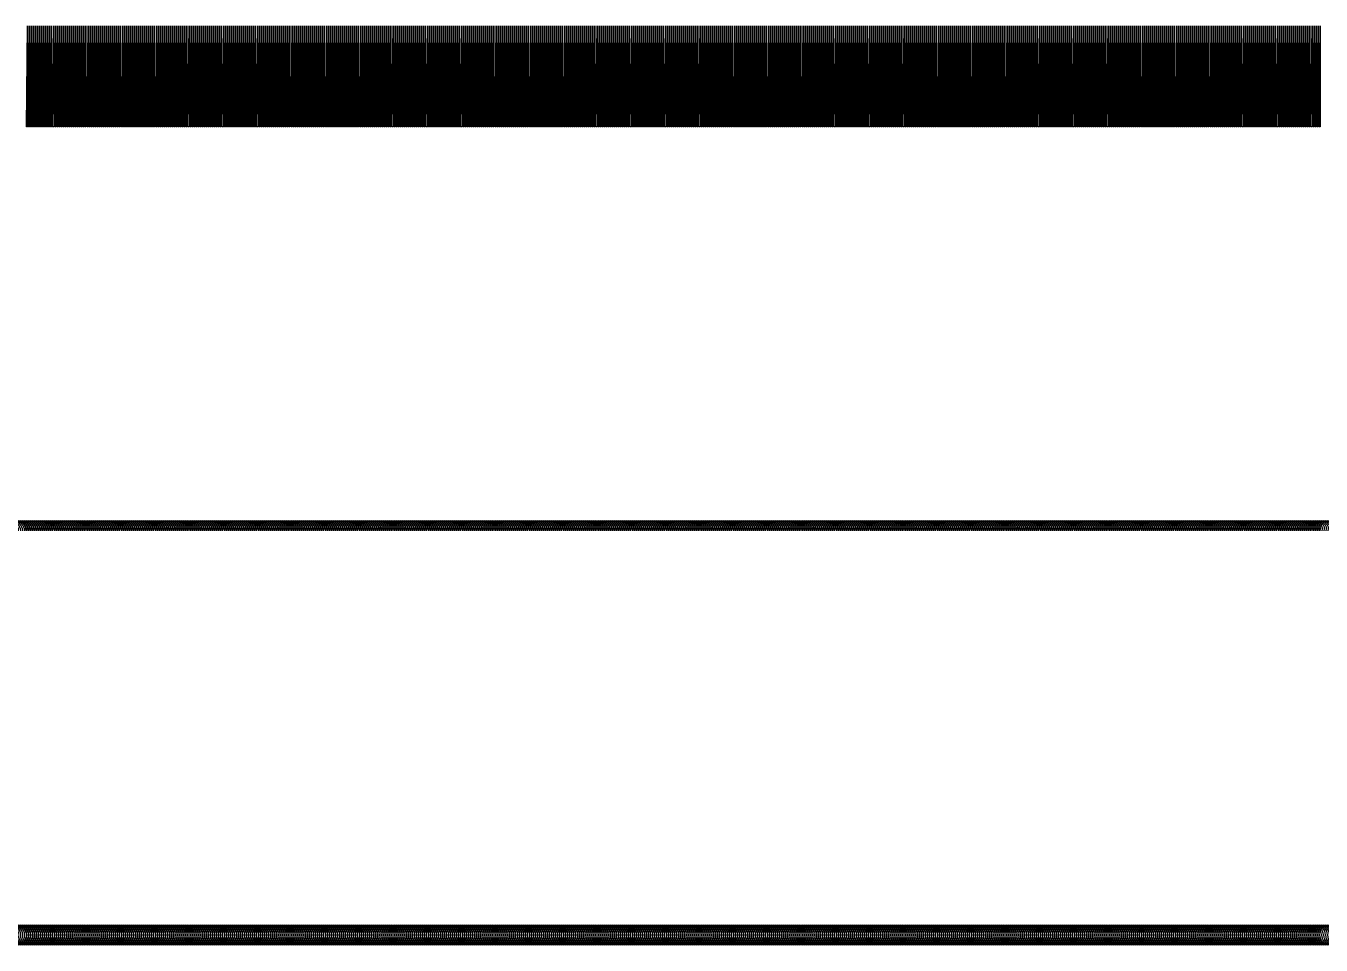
# Model space of a CAD drawing. Header units: metres. Extents: x 0 to 1000, y 0 to 105.
# Drawn here: x 192.3 to 256.4, y 59.5 to 105 of the extents above; entities that cross this region are included whole.
import ezdxf

# ---------------------------------------------------------------- set-up
doc = ezdxf.new("R2010")
doc.units = ezdxf.units.M

msp = doc.modelspace()

# ---------------------------------------------------------------- linework, layer by layer
for points in [[(192.3, 100), (192.35, 105), (192.35, 100)], [(192.4, 100), (192.45, 105), (192.45, 100)], [(192.5, 100), (192.55, 105), (192.55, 100)], [(192.6, 100), (192.65, 105), (192.65, 100)], [(192.7, 100), (192.75, 105), (192.75, 100)], [(192.8, 100), (192.85, 105), (192.85, 100)], [(192.9, 100), (192.95, 105), (192.95, 100)], [(193, 100), (193.05, 105), (193.05, 100)], [(193.1, 100), (193.15, 105), (193.15, 100)], [(193.2, 100), (193.25, 105), (193.25, 100)], [(193.3, 100), (193.35, 105), (193.35, 100)], [(193.4, 100), (193.45, 105), (193.45, 100)], [(193.5, 100), (193.55, 105), (193.55, 100)], [(193.6, 100), (193.65, 105), (193.65, 100)], [(193.7, 100), (193.75, 105), (193.75, 100)], [(193.8, 100), (193.85, 105), (193.85, 100)], [(193.9, 100), (193.95, 105), (193.95, 100)], [(194, 100), (194.05, 105), (194.05, 100)], [(194.1, 100), (194.15, 105), (194.15, 100)], [(194.2, 100), (194.25, 105), (194.25, 100)], [(194.3, 100), (194.35, 105), (194.35, 100)], [(194.4, 100), (194.45, 105), (194.45, 100)], [(194.5, 100), (194.55, 105), (194.55, 100)], [(194.6, 100), (194.65, 105), (194.65, 100)], [(194.7, 100), (194.75, 105), (194.75, 100)], [(194.8, 100), (194.85, 105), (194.85, 100)], [(194.9, 100), (194.95, 105), (194.95, 100)], [(195, 100), (195.05, 105), (195.05, 100)], [(195.1, 100), (195.15, 105), (195.15, 100)], [(195.2, 100), (195.25, 105), (195.25, 100)], [(195.3, 100), (195.35, 105), (195.35, 100)], [(195.4, 100), (195.45, 105), (195.45, 100)], [(195.5, 100), (195.55, 105), (195.55, 100)], [(195.6, 100), (195.65, 105), (195.65, 100)], [(195.7, 100), (195.75, 105), (195.75, 100)], [(195.8, 100), (195.85, 105), (195.85, 100)], [(195.9, 100), (195.95, 105), (195.95, 100)], [(196, 100), (196.05, 105), (196.05, 100)], [(196.1, 100), (196.15, 105), (196.15, 100)], [(196.2, 100), (196.25, 105), (196.25, 100)], [(196.3, 100), (196.35, 105), (196.35, 100)], [(196.4, 100), (196.45, 105), (196.45, 100)], [(196.5, 100), (196.55, 105), (196.55, 100)], [(196.6, 100), (196.65, 105), (196.65, 100)], [(196.7, 100), (196.75, 105), (196.75, 100)], [(196.8, 100), (196.85, 105), (196.85, 100)], [(196.9, 100), (196.95, 105), (196.95, 100)], [(197, 100), (197.05, 105), (197.05, 100)], [(197.1, 100), (197.15, 105), (197.15, 100)], [(197.2, 100), (197.25, 105), (197.25, 100)], [(197.3, 100), (197.35, 105), (197.35, 100)], [(197.4, 100), (197.45, 105), (197.45, 100)], [(197.5, 100), (197.55, 105), (197.55, 100)], [(197.6, 100), (197.65, 105), (197.65, 100)], [(197.7, 100), (197.75, 105), (197.75, 100)], [(197.8, 100), (197.85, 105), (197.85, 100)], [(197.9, 100), (197.95, 105), (197.95, 100)], [(198, 100), (198.05, 105), (198.05, 100)], [(198.1, 100), (198.15, 105), (198.15, 100)], [(198.2, 100), (198.25, 105), (198.25, 100)], [(198.3, 100), (198.35, 105), (198.35, 100)], [(198.4, 100), (198.45, 105), (198.45, 100)], [(198.5, 100), (198.55, 105), (198.55, 100)], [(198.6, 100), (198.65, 105), (198.65, 100)], [(198.7, 100), (198.75, 105), (198.75, 100)], [(198.8, 100), (198.85, 105), (198.85, 100)], [(198.9, 100), (198.95, 105), (198.95, 100)], [(199, 100), (199.05, 105), (199.05, 100)], [(199.1, 100), (199.15, 105), (199.15, 100)], [(199.2, 100), (199.25, 105), (199.25, 100)], [(199.3, 100), (199.35, 105), (199.35, 100)], [(199.4, 100), (199.45, 105), (199.45, 100)], [(199.5, 100), (199.55, 105), (199.55, 100)], [(199.6, 100), (199.65, 105), (199.65, 100)], [(199.7, 100), (199.75, 105), (199.75, 100)], [(199.8, 100), (199.85, 105), (199.85, 100)], [(199.9, 100), (199.95, 105), (199.95, 100)], [(200, 100), (200.05, 105), (200.05, 100)], [(200.1, 100), (200.15, 105), (200.15, 100)], [(200.2, 100), (200.25, 105), (200.25, 100)], [(200.3, 100), (200.35, 105), (200.35, 100)], [(200.4, 100), (200.45, 105), (200.45, 100)], [(200.5, 100), (200.55, 105), (200.55, 100)], [(200.6, 100), (200.65, 105), (200.65, 100)], [(200.7, 100), (200.75, 105), (200.75, 100)], [(200.8, 100), (200.85, 105), (200.85, 100)], [(200.9, 100), (200.95, 105), (200.95, 100)], [(201, 100), (201.05, 105), (201.05, 100)], [(201.1, 100), (201.15, 105), (201.15, 100)], [(201.2, 100), (201.25, 105), (201.25, 100)], [(201.3, 100), (201.35, 105), (201.35, 100)], [(201.4, 100), (201.45, 105), (201.45, 100)], [(201.5, 100), (201.55, 105), (201.55, 100)], [(201.6, 100), (201.65, 105), (201.65, 100)], [(201.7, 100), (201.75, 105), (201.75, 100)], [(201.8, 100), (201.85, 105), (201.85, 100)], [(201.9, 100), (201.95, 105), (201.95, 100)], [(202, 100), (202.05, 105), (202.05, 100)], [(202.1, 100), (202.15, 105), (202.15, 100)], [(202.2, 100), (202.25, 105), (202.25, 100)], [(202.3, 100), (202.35, 105), (202.35, 100)], [(202.4, 100), (202.45, 105), (202.45, 100)], [(202.5, 100), (202.55, 105), (202.55, 100)], [(202.6, 100), (202.65, 105), (202.65, 100)], [(202.7, 100), (202.75, 105), (202.75, 100)], [(202.8, 100), (202.85, 105), (202.85, 100)], [(202.9, 100), (202.95, 105), (202.95, 100)], [(203, 100), (203.05, 105), (203.05, 100)], [(203.1, 100), (203.15, 105), (203.15, 100)], [(203.2, 100), (203.25, 105), (203.25, 100)], [(203.3, 100), (203.35, 105), (203.35, 100)], [(203.4, 100), (203.45, 105), (203.45, 100)], [(203.5, 100), (203.55, 105), (203.55, 100)], [(203.6, 100), (203.65, 105), (203.65, 100)], [(203.7, 100), (203.75, 105), (203.75, 100)], [(203.8, 100), (203.85, 105), (203.85, 100)], [(203.9, 100), (203.95, 105), (203.95, 100)], [(204, 100), (204.05, 105), (204.05, 100)], [(204.1, 100), (204.15, 105), (204.15, 100)], [(204.2, 100), (204.25, 105), (204.25, 100)], [(204.3, 100), (204.35, 105), (204.35, 100)], [(204.4, 100), (204.45, 105), (204.45, 100)], [(204.5, 100), (204.55, 105), (204.55, 100)], [(204.6, 100), (204.65, 105), (204.65, 100)], [(204.7, 100), (204.75, 105), (204.75, 100)], [(204.8, 100), (204.85, 105), (204.85, 100)], [(204.9, 100), (204.95, 105), (204.95, 100)], [(205, 100), (205.05, 105), (205.05, 100)], [(205.1, 100), (205.15, 105), (205.15, 100)], [(205.2, 100), (205.25, 105), (205.25, 100)], [(205.3, 100), (205.35, 105), (205.35, 100)], [(205.4, 100), (205.45, 105), (205.45, 100)], [(205.5, 100), (205.55, 105), (205.55, 100)], [(205.6, 100), (205.65, 105), (205.65, 100)], [(205.7, 100), (205.75, 105), (205.75, 100)], [(205.8, 100), (205.85, 105), (205.85, 100)], [(205.9, 100), (205.95, 105), (205.95, 100)], [(206, 100), (206.05, 105), (206.05, 100)], [(206.1, 100), (206.15, 105), (206.15, 100)], [(206.2, 100), (206.25, 105), (206.25, 100)], [(206.3, 100), (206.35, 105), (206.35, 100)], [(206.4, 100), (206.45, 105), (206.45, 100)], [(206.5, 100), (206.55, 105), (206.55, 100)], [(206.6, 100), (206.65, 105), (206.65, 100)], [(206.7, 100), (206.75, 105), (206.75, 100)], [(206.8, 100), (206.85, 105), (206.85, 100)], [(206.9, 100), (206.95, 105), (206.95, 100)], [(207, 100), (207.05, 105), (207.05, 100)], [(207.1, 100), (207.15, 105), (207.15, 100)], [(207.2, 100), (207.25, 105), (207.25, 100)], [(207.3, 100), (207.35, 105), (207.35, 100)], [(207.4, 100), (207.45, 105), (207.45, 100)], [(207.5, 100), (207.55, 105), (207.55, 100)], [(207.6, 100), (207.65, 105), (207.65, 100)], [(207.7, 100), (207.75, 105), (207.75, 100)], [(207.8, 100), (207.85, 105), (207.85, 100)], [(207.9, 100), (207.95, 105), (207.95, 100)], [(208, 100), (208.05, 105), (208.05, 100)], [(208.1, 100), (208.15, 105), (208.15, 100)], [(208.2, 100), (208.25, 105), (208.25, 100)], [(208.3, 100), (208.35, 105), (208.35, 100)], [(208.4, 100), (208.45, 105), (208.45, 100)], [(208.5, 100), (208.55, 105), (208.55, 100)], [(208.6, 100), (208.65, 105), (208.65, 100)], [(208.7, 100), (208.75, 105), (208.75, 100)], [(208.8, 100), (208.85, 105), (208.85, 100)], [(208.9, 100), (208.95, 105), (208.95, 100)], [(209, 100), (209.05, 105), (209.05, 100)], [(209.1, 100), (209.15, 105), (209.15, 100)], [(209.2, 100), (209.25, 105), (209.25, 100)], [(209.3, 100), (209.35, 105), (209.35, 100)], [(209.4, 100), (209.45, 105), (209.45, 100)], [(209.5, 100), (209.55, 105), (209.55, 100)], [(209.6, 100), (209.65, 105), (209.65, 100)], [(209.7, 100), (209.75, 105), (209.75, 100)], [(209.8, 100), (209.85, 105), (209.85, 100)], [(209.9, 100), (209.95, 105), (209.95, 100)], [(210, 100), (210.05, 105), (210.05, 100)], [(210.1, 100), (210.15, 105), (210.15, 100)], [(210.2, 100), (210.25, 105), (210.25, 100)], [(210.3, 100), (210.35, 105), (210.35, 100)], [(210.4, 100), (210.45, 105), (210.45, 100)], [(210.5, 100), (210.55, 105), (210.55, 100)], [(210.6, 100), (210.65, 105), (210.65, 100)], [(210.7, 100), (210.75, 105), (210.75, 100)], [(210.8, 100), (210.85, 105), (210.85, 100)], [(210.9, 100), (210.95, 105), (210.95, 100)], [(211, 100), (211.05, 105), (211.05, 100)], [(211.1, 100), (211.15, 105), (211.15, 100)], [(211.2, 100), (211.25, 105), (211.25, 100)], [(211.3, 100), (211.35, 105), (211.35, 100)], [(211.4, 100), (211.45, 105), (211.45, 100)], [(211.5, 100), (211.55, 105), (211.55, 100)], [(211.6, 100), (211.65, 105), (211.65, 100)], [(211.7, 100), (211.75, 105), (211.75, 100)], [(211.8, 100), (211.85, 105), (211.85, 100)], [(211.9, 100), (211.95, 105), (211.95, 100)], [(212, 100), (212.05, 105), (212.05, 100)], [(212.1, 100), (212.15, 105), (212.15, 100)], [(212.2, 100), (212.25, 105), (212.25, 100)], [(212.3, 100), (212.35, 105), (212.35, 100)], [(212.4, 100), (212.45, 105), (212.45, 100)], [(212.5, 100), (212.55, 105), (212.55, 100)], [(212.6, 100), (212.65, 105), (212.65, 100)], [(212.7, 100), (212.75, 105), (212.75, 100)], [(212.8, 100), (212.85, 105), (212.85, 100)], [(212.9, 100), (212.95, 105), (212.95, 100)], [(213, 100), (213.05, 105), (213.05, 100)], [(213.1, 100), (213.15, 105), (213.15, 100)], [(213.2, 100), (213.25, 105), (213.25, 100)], [(213.3, 100), (213.35, 105), (213.35, 100)], [(213.4, 100), (213.45, 105), (213.45, 100)], [(213.5, 100), (213.55, 105), (213.55, 100)], [(213.6, 100), (213.65, 105), (213.65, 100)], [(213.7, 100), (213.75, 105), (213.75, 100)], [(213.8, 100), (213.85, 105), (213.85, 100)], [(213.9, 100), (213.95, 105), (213.95, 100)], [(214, 100), (214.05, 105), (214.05, 100)], [(214.1, 100), (214.15, 105), (214.15, 100)], [(214.2, 100), (214.25, 105), (214.25, 100)], [(214.3, 100), (214.35, 105), (214.35, 100)], [(214.4, 100), (214.45, 105), (214.45, 100)], [(214.5, 100), (214.55, 105), (214.55, 100)], [(214.6, 100), (214.65, 105), (214.65, 100)], [(214.7, 100), (214.75, 105), (214.75, 100)], [(214.8, 100), (214.85, 105), (214.85, 100)], [(214.9, 100), (214.95, 105), (214.95, 100)], [(215, 100), (215.05, 105), (215.05, 100)], [(215.1, 100), (215.15, 105), (215.15, 100)], [(215.2, 100), (215.25, 105), (215.25, 100)], [(215.3, 100), (215.35, 105), (215.35, 100)], [(215.4, 100), (215.45, 105), (215.45, 100)], [(215.5, 100), (215.55, 105), (215.55, 100)], [(215.6, 100), (215.65, 105), (215.65, 100)], [(215.7, 100), (215.75, 105), (215.75, 100)], [(215.8, 100), (215.85, 105), (215.85, 100)], [(215.9, 100), (215.95, 105), (215.95, 100)], [(216, 100), (216.05, 105), (216.05, 100)], [(216.1, 100), (216.15, 105), (216.15, 100)], [(216.2, 100), (216.25, 105), (216.25, 100)], [(216.3, 100), (216.35, 105), (216.35, 100)], [(216.4, 100), (216.45, 105), (216.45, 100)], [(216.5, 100), (216.55, 105), (216.55, 100)], [(216.6, 100), (216.65, 105), (216.65, 100)], [(216.7, 100), (216.75, 105), (216.75, 100)], [(216.8, 100), (216.85, 105), (216.85, 100)], [(216.9, 100), (216.95, 105), (216.95, 100)], [(217, 100), (217.05, 105), (217.05, 100)], [(217.1, 100), (217.15, 105), (217.15, 100)], [(217.2, 100), (217.25, 105), (217.25, 100)], [(217.3, 100), (217.35, 105), (217.35, 100)], [(217.4, 100), (217.45, 105), (217.45, 100)], [(217.5, 100), (217.55, 105), (217.55, 100)], [(217.6, 100), (217.65, 105), (217.65, 100)], [(217.7, 100), (217.75, 105), (217.75, 100)], [(217.8, 100), (217.85, 105), (217.85, 100)], [(217.9, 100), (217.95, 105), (217.95, 100)], [(218, 100), (218.05, 105), (218.05, 100)], [(218.1, 100), (218.15, 105), (218.15, 100)], [(218.2, 100), (218.25, 105), (218.25, 100)], [(218.3, 100), (218.35, 105), (218.35, 100)], [(218.4, 100), (218.45, 105), (218.45, 100)], [(218.5, 100), (218.55, 105), (218.55, 100)], [(218.6, 100), (218.65, 105), (218.65, 100)], [(218.7, 100), (218.75, 105), (218.75, 100)], [(218.8, 100), (218.85, 105), (218.85, 100)], [(218.9, 100), (218.95, 105), (218.95, 100)], [(219, 100), (219.05, 105), (219.05, 100)], [(219.1, 100), (219.15, 105), (219.15, 100)], [(219.2, 100), (219.25, 105), (219.25, 100)], [(219.3, 100), (219.35, 105), (219.35, 100)], [(219.4, 100), (219.45, 105), (219.45, 100)], [(219.5, 100), (219.55, 105), (219.55, 100)], [(219.6, 100), (219.65, 105), (219.65, 100)], [(219.7, 100), (219.75, 105), (219.75, 100)], [(219.8, 100), (219.85, 105), (219.85, 100)], [(219.9, 100), (219.95, 105), (219.95, 100)], [(220, 100), (220.05, 105), (220.05, 100)], [(220.1, 100), (220.15, 105), (220.15, 100)], [(220.2, 100), (220.25, 105), (220.25, 100)], [(220.3, 100), (220.35, 105), (220.35, 100)], [(220.4, 100), (220.45, 105), (220.45, 100)], [(220.5, 100), (220.55, 105), (220.55, 100)], [(220.6, 100), (220.65, 105), (220.65, 100)], [(220.7, 100), (220.75, 105), (220.75, 100)], [(220.8, 100), (220.85, 105), (220.85, 100)], [(220.9, 100), (220.95, 105), (220.95, 100)], [(221, 100), (221.05, 105), (221.05, 100)], [(221.1, 100), (221.15, 105), (221.15, 100)], [(221.2, 100), (221.25, 105), (221.25, 100)], [(221.3, 100), (221.35, 105), (221.35, 100)], [(221.4, 100), (221.45, 105), (221.45, 100)], [(221.5, 100), (221.55, 105), (221.55, 100)], [(221.6, 100), (221.65, 105), (221.65, 100)], [(221.7, 100), (221.75, 105), (221.75, 100)], [(221.8, 100), (221.85, 105), (221.85, 100)], [(221.9, 100), (221.95, 105), (221.95, 100)], [(222, 100), (222.05, 105), (222.05, 100)], [(222.1, 100), (222.15, 105), (222.15, 100)], [(222.2, 100), (222.25, 105), (222.25, 100)], [(222.3, 100), (222.35, 105), (222.35, 100)], [(222.4, 100), (222.45, 105), (222.45, 100)], [(222.5, 100), (222.55, 105), (222.55, 100)], [(222.6, 100), (222.65, 105), (222.65, 100)], [(222.7, 100), (222.75, 105), (222.75, 100)], [(222.8, 100), (222.85, 105), (222.85, 100)], [(222.9, 100), (222.95, 105), (222.95, 100)], [(223, 100), (223.05, 105), (223.05, 100)], [(223.1, 100), (223.15, 105), (223.15, 100)], [(223.2, 100), (223.25, 105), (223.25, 100)], [(223.3, 100), (223.35, 105), (223.35, 100)], [(223.4, 100), (223.45, 105), (223.45, 100)], [(223.5, 100), (223.55, 105), (223.55, 100)], [(223.6, 100), (223.65, 105), (223.65, 100)], [(223.7, 100), (223.75, 105), (223.75, 100)], [(223.8, 100), (223.85, 105), (223.85, 100)], [(223.9, 100), (223.95, 105), (223.95, 100)], [(224, 100), (224.05, 105), (224.05, 100)], [(224.1, 100), (224.15, 105), (224.15, 100)], [(224.2, 100), (224.25, 105), (224.25, 100)], [(224.3, 100), (224.35, 105), (224.35, 100)], [(224.4, 100), (224.45, 105), (224.45, 100)], [(224.5, 100), (224.55, 105), (224.55, 100)], [(224.6, 100), (224.65, 105), (224.65, 100)], [(224.7, 100), (224.75, 105), (224.75, 100)], [(224.8, 100), (224.85, 105), (224.85, 100)], [(224.9, 100), (224.95, 105), (224.95, 100)], [(225, 100), (225.05, 105), (225.05, 100)], [(225.1, 100), (225.15, 105), (225.15, 100)], [(225.2, 100), (225.25, 105), (225.25, 100)], [(225.3, 100), (225.35, 105), (225.35, 100)], [(225.4, 100), (225.45, 105), (225.45, 100)], [(225.5, 100), (225.55, 105), (225.55, 100)], [(225.6, 100), (225.65, 105), (225.65, 100)], [(225.7, 100), (225.75, 105), (225.75, 100)], [(225.8, 100), (225.85, 105), (225.85, 100)], [(225.9, 100), (225.95, 105), (225.95, 100)], [(226, 100), (226.05, 105), (226.05, 100)], [(226.1, 100), (226.15, 105), (226.15, 100)], [(226.2, 100), (226.25, 105), (226.25, 100)], [(226.3, 100), (226.35, 105), (226.35, 100)], [(226.4, 100), (226.45, 105), (226.45, 100)], [(226.5, 100), (226.55, 105), (226.55, 100)], [(226.6, 100), (226.65, 105), (226.65, 100)], [(226.7, 100), (226.75, 105), (226.75, 100)], [(226.8, 100), (226.85, 105), (226.85, 100)], [(226.9, 100), (226.95, 105), (226.95, 100)], [(227, 100), (227.05, 105), (227.05, 100)], [(227.1, 100), (227.15, 105), (227.15, 100)], [(227.2, 100), (227.25, 105), (227.25, 100)], [(227.3, 100), (227.35, 105), (227.35, 100)], [(227.4, 100), (227.45, 105), (227.45, 100)], [(227.5, 100), (227.55, 105), (227.55, 100)], [(227.6, 100), (227.65, 105), (227.65, 100)], [(227.7, 100), (227.75, 105), (227.75, 100)], [(227.8, 100), (227.85, 105), (227.85, 100)], [(227.9, 100), (227.95, 105), (227.95, 100)], [(228, 100), (228.05, 105), (228.05, 100)], [(228.1, 100), (228.15, 105), (228.15, 100)], [(228.2, 100), (228.25, 105), (228.25, 100)], [(228.3, 100), (228.35, 105), (228.35, 100)], [(228.4, 100), (228.45, 105), (228.45, 100)], [(228.5, 100), (228.55, 105), (228.55, 100)], [(228.6, 100), (228.65, 105), (228.65, 100)], [(228.7, 100), (228.75, 105), (228.75, 100)], [(228.8, 100), (228.85, 105), (228.85, 100)], [(228.9, 100), (228.95, 105), (228.95, 100)], [(229, 100), (229.05, 105), (229.05, 100)], [(229.1, 100), (229.15, 105), (229.15, 100)], [(229.2, 100), (229.25, 105), (229.25, 100)], [(229.3, 100), (229.35, 105), (229.35, 100)], [(229.4, 100), (229.45, 105), (229.45, 100)], [(229.5, 100), (229.55, 105), (229.55, 100)], [(229.6, 100), (229.65, 105), (229.65, 100)], [(229.7, 100), (229.75, 105), (229.75, 100)], [(229.8, 100), (229.85, 105), (229.85, 100)], [(229.9, 100), (229.95, 105), (229.95, 100)], [(230, 100), (230.05, 105), (230.05, 100)], [(230.1, 100), (230.15, 105), (230.15, 100)], [(230.2, 100), (230.25, 105), (230.25, 100)], [(230.3, 100), (230.35, 105), (230.35, 100)], [(230.4, 100), (230.45, 105), (230.45, 100)], [(230.5, 100), (230.55, 105), (230.55, 100)], [(230.6, 100), (230.65, 105), (230.65, 100)], [(230.7, 100), (230.75, 105), (230.75, 100)], [(230.8, 100), (230.85, 105), (230.85, 100)], [(230.9, 100), (230.95, 105), (230.95, 100)], [(231, 100), (231.05, 105), (231.05, 100)], [(231.1, 100), (231.15, 105), (231.15, 100)], [(231.2, 100), (231.25, 105), (231.25, 100)], [(231.3, 100), (231.35, 105), (231.35, 100)], [(231.4, 100), (231.45, 105), (231.45, 100)], [(231.5, 100), (231.55, 105), (231.55, 100)], [(231.6, 100), (231.65, 105), (231.65, 100)], [(231.7, 100), (231.75, 105), (231.75, 100)], [(231.8, 100), (231.85, 105), (231.85, 100)], [(231.9, 100), (231.95, 105), (231.95, 100)], [(232, 100), (232.05, 105), (232.05, 100)], [(232.1, 100), (232.15, 105), (232.15, 100)], [(232.2, 100), (232.25, 105), (232.25, 100)], [(232.3, 100), (232.35, 105), (232.35, 100)], [(232.4, 100), (232.45, 105), (232.45, 100)], [(232.5, 100), (232.55, 105), (232.55, 100)], [(232.6, 100), (232.65, 105), (232.65, 100)], [(232.7, 100), (232.75, 105), (232.75, 100)], [(232.8, 100), (232.85, 105), (232.85, 100)], [(232.9, 100), (232.95, 105), (232.95, 100)], [(233, 100), (233.05, 105), (233.05, 100)], [(233.1, 100), (233.15, 105), (233.15, 100)], [(233.2, 100), (233.25, 105), (233.25, 100)], [(233.3, 100), (233.35, 105), (233.35, 100)], [(233.4, 100), (233.45, 105), (233.45, 100)], [(233.5, 100), (233.55, 105), (233.55, 100)], [(233.6, 100), (233.65, 105), (233.65, 100)], [(233.7, 100), (233.75, 105), (233.75, 100)], [(233.8, 100), (233.85, 105), (233.85, 100)], [(233.9, 100), (233.95, 105), (233.95, 100)], [(234, 100), (234.05, 105), (234.05, 100)], [(234.1, 100), (234.15, 105), (234.15, 100)], [(234.2, 100), (234.25, 105), (234.25, 100)], [(234.3, 100), (234.35, 105), (234.35, 100)], [(234.4, 100), (234.45, 105), (234.45, 100)], [(234.5, 100), (234.55, 105), (234.55, 100)], [(234.6, 100), (234.65, 105), (234.65, 100)], [(234.7, 100), (234.75, 105), (234.75, 100)], [(234.8, 100), (234.85, 105), (234.85, 100)], [(234.9, 100), (234.95, 105), (234.95, 100)], [(235, 100), (235.05, 105), (235.05, 100)], [(235.1, 100), (235.15, 105), (235.15, 100)], [(235.2, 100), (235.25, 105), (235.25, 100)], [(235.3, 100), (235.35, 105), (235.35, 100)], [(235.4, 100), (235.45, 105), (235.45, 100)], [(235.5, 100), (235.55, 105), (235.55, 100)], [(235.6, 100), (235.65, 105), (235.65, 100)], [(235.7, 100), (235.75, 105), (235.75, 100)], [(235.8, 100), (235.85, 105), (235.85, 100)], [(235.9, 100), (235.95, 105), (235.95, 100)], [(236, 100), (236.05, 105), (236.05, 100)], [(236.1, 100), (236.15, 105), (236.15, 100)], [(236.2, 100), (236.25, 105), (236.25, 100)], [(236.3, 100), (236.35, 105), (236.35, 100)], [(236.4, 100), (236.45, 105), (236.45, 100)], [(236.5, 100), (236.55, 105), (236.55, 100)], [(236.6, 100), (236.65, 105), (236.65, 100)], [(236.7, 100), (236.75, 105), (236.75, 100)], [(236.8, 100), (236.85, 105), (236.85, 100)], [(236.9, 100), (236.95, 105), (236.95, 100)], [(237, 100), (237.05, 105), (237.05, 100)], [(237.1, 100), (237.15, 105), (237.15, 100)], [(237.2, 100), (237.25, 105), (237.25, 100)], [(237.3, 100), (237.35, 105), (237.35, 100)], [(237.4, 100), (237.45, 105), (237.45, 100)], [(237.5, 100), (237.55, 105), (237.55, 100)], [(237.6, 100), (237.65, 105), (237.65, 100)], [(237.7, 100), (237.75, 105), (237.75, 100)], [(237.8, 100), (237.85, 105), (237.85, 100)], [(237.9, 100), (237.95, 105), (237.95, 100)], [(238, 100), (238.05, 105), (238.05, 100)], [(238.1, 100), (238.15, 105), (238.15, 100)], [(238.2, 100), (238.25, 105), (238.25, 100)], [(238.3, 100), (238.35, 105), (238.35, 100)], [(238.4, 100), (238.45, 105), (238.45, 100)], [(238.5, 100), (238.55, 105), (238.55, 100)], [(238.6, 100), (238.65, 105), (238.65, 100)], [(238.7, 100), (238.75, 105), (238.75, 100)], [(238.8, 100), (238.85, 105), (238.85, 100)], [(238.9, 100), (238.95, 105), (238.95, 100)], [(239, 100), (239.05, 105), (239.05, 100)], [(239.1, 100), (239.15, 105), (239.15, 100)], [(239.2, 100), (239.25, 105), (239.25, 100)], [(239.3, 100), (239.35, 105), (239.35, 100)], [(239.4, 100), (239.45, 105), (239.45, 100)], [(239.5, 100), (239.55, 105), (239.55, 100)], [(239.6, 100), (239.65, 105), (239.65, 100)], [(239.7, 100), (239.75, 105), (239.75, 100)], [(239.8, 100), (239.85, 105), (239.85, 100)], [(239.9, 100), (239.95, 105), (239.95, 100)], [(240, 100), (240.05, 105), (240.05, 100)], [(240.1, 100), (240.15, 105), (240.15, 100)], [(240.2, 100), (240.25, 105), (240.25, 100)], [(240.3, 100), (240.35, 105), (240.35, 100)], [(240.4, 100), (240.45, 105), (240.45, 100)], [(240.5, 100), (240.55, 105), (240.55, 100)], [(240.6, 100), (240.65, 105), (240.65, 100)], [(240.7, 100), (240.75, 105), (240.75, 100)], [(240.8, 100), (240.85, 105), (240.85, 100)], [(240.9, 100), (240.95, 105), (240.95, 100)], [(241, 100), (241.05, 105), (241.05, 100)], [(241.1, 100), (241.15, 105), (241.15, 100)], [(241.2, 100), (241.25, 105), (241.25, 100)], [(241.3, 100), (241.35, 105), (241.35, 100)], [(241.4, 100), (241.45, 105), (241.45, 100)], [(241.5, 100), (241.55, 105), (241.55, 100)], [(241.6, 100), (241.65, 105), (241.65, 100)], [(241.7, 100), (241.75, 105), (241.75, 100)], [(241.8, 100), (241.85, 105), (241.85, 100)], [(241.9, 100), (241.95, 105), (241.95, 100)], [(242, 100), (242.05, 105), (242.05, 100)], [(242.1, 100), (242.15, 105), (242.15, 100)], [(242.2, 100), (242.25, 105), (242.25, 100)], [(242.3, 100), (242.35, 105), (242.35, 100)], [(242.4, 100), (242.45, 105), (242.45, 100)], [(242.5, 100), (242.55, 105), (242.55, 100)], [(242.6, 100), (242.65, 105), (242.65, 100)], [(242.7, 100), (242.75, 105), (242.75, 100)], [(242.8, 100), (242.85, 105), (242.85, 100)], [(242.9, 100), (242.95, 105), (242.95, 100)], [(243, 100), (243.05, 105), (243.05, 100)], [(243.1, 100), (243.15, 105), (243.15, 100)], [(243.2, 100), (243.25, 105), (243.25, 100)], [(243.3, 100), (243.35, 105), (243.35, 100)], [(243.4, 100), (243.45, 105), (243.45, 100)], [(243.5, 100), (243.55, 105), (243.55, 100)], [(243.6, 100), (243.65, 105), (243.65, 100)], [(243.7, 100), (243.75, 105), (243.75, 100)], [(243.8, 100), (243.85, 105), (243.85, 100)], [(243.9, 100), (243.95, 105), (243.95, 100)], [(244, 100), (244.05, 105), (244.05, 100)], [(244.1, 100), (244.15, 105), (244.15, 100)], [(244.2, 100), (244.25, 105), (244.25, 100)], [(244.3, 100), (244.35, 105), (244.35, 100)], [(244.4, 100), (244.45, 105), (244.45, 100)], [(244.5, 100), (244.55, 105), (244.55, 100)], [(244.6, 100), (244.65, 105), (244.65, 100)], [(244.7, 100), (244.75, 105), (244.75, 100)], [(244.8, 100), (244.85, 105), (244.85, 100)], [(244.9, 100), (244.95, 105), (244.95, 100)], [(245, 100), (245.05, 105), (245.05, 100)], [(245.1, 100), (245.15, 105), (245.15, 100)], [(245.2, 100), (245.25, 105), (245.25, 100)], [(245.3, 100), (245.35, 105), (245.35, 100)], [(245.4, 100), (245.45, 105), (245.45, 100)], [(245.5, 100), (245.55, 105), (245.55, 100)], [(245.6, 100), (245.65, 105), (245.65, 100)], [(245.7, 100), (245.75, 105), (245.75, 100)], [(245.8, 100), (245.85, 105), (245.85, 100)], [(245.9, 100), (245.95, 105), (245.95, 100)], [(246, 100), (246.05, 105), (246.05, 100)], [(246.1, 100), (246.15, 105), (246.15, 100)], [(246.2, 100), (246.25, 105), (246.25, 100)], [(246.3, 100), (246.35, 105), (246.35, 100)], [(246.4, 100), (246.45, 105), (246.45, 100)], [(246.5, 100), (246.55, 105), (246.55, 100)], [(246.6, 100), (246.65, 105), (246.65, 100)], [(246.7, 100), (246.75, 105), (246.75, 100)], [(246.8, 100), (246.85, 105), (246.85, 100)], [(246.9, 100), (246.95, 105), (246.95, 100)], [(247, 100), (247.05, 105), (247.05, 100)], [(247.1, 100), (247.15, 105), (247.15, 100)], [(247.2, 100), (247.25, 105), (247.25, 100)], [(247.3, 100), (247.35, 105), (247.35, 100)], [(247.4, 100), (247.45, 105), (247.45, 100)], [(247.5, 100), (247.55, 105), (247.55, 100)], [(247.6, 100), (247.65, 105), (247.65, 100)], [(247.7, 100), (247.75, 105), (247.75, 100)], [(247.8, 100), (247.85, 105), (247.85, 100)], [(247.9, 100), (247.95, 105), (247.95, 100)], [(248, 100), (248.05, 105), (248.05, 100)], [(248.1, 100), (248.15, 105), (248.15, 100)], [(248.2, 100), (248.25, 105), (248.25, 100)], [(248.3, 100), (248.35, 105), (248.35, 100)], [(248.4, 100), (248.45, 105), (248.45, 100)], [(248.5, 100), (248.55, 105), (248.55, 100)], [(248.6, 100), (248.65, 105), (248.65, 100)], [(248.7, 100), (248.75, 105), (248.75, 100)], [(248.8, 100), (248.85, 105), (248.85, 100)], [(248.9, 100), (248.95, 105), (248.95, 100)], [(249, 100), (249.05, 105), (249.05, 100)], [(249.1, 100), (249.15, 105), (249.15, 100)], [(249.2, 100), (249.25, 105), (249.25, 100)], [(249.3, 100), (249.35, 105), (249.35, 100)], [(249.4, 100), (249.45, 105), (249.45, 100)], [(249.5, 100), (249.55, 105), (249.55, 100)], [(249.6, 100), (249.65, 105), (249.65, 100)], [(249.7, 100), (249.75, 105), (249.75, 100)], [(249.8, 100), (249.85, 105), (249.85, 100)], [(249.9, 100), (249.95, 105), (249.95, 100)], [(250, 100), (250.05, 105), (250.05, 100)], [(250.1, 100), (250.15, 105), (250.15, 100)], [(250.2, 100), (250.25, 105), (250.25, 100)], [(250.3, 100), (250.35, 105), (250.35, 100)], [(250.4, 100), (250.45, 105), (250.45, 100)], [(250.5, 100), (250.55, 105), (250.55, 100)], [(250.6, 100), (250.65, 105), (250.65, 100)], [(250.7, 100), (250.75, 105), (250.75, 100)], [(250.8, 100), (250.85, 105), (250.85, 100)], [(250.9, 100), (250.95, 105), (250.95, 100)], [(251, 100), (251.05, 105), (251.05, 100)], [(251.1, 100), (251.15, 105), (251.15, 100)], [(251.2, 100), (251.25, 105), (251.25, 100)], [(251.3, 100), (251.35, 105), (251.35, 100)], [(251.4, 100), (251.45, 105), (251.45, 100)], [(251.5, 100), (251.55, 105), (251.55, 100)], [(251.6, 100), (251.65, 105), (251.65, 100)], [(251.7, 100), (251.75, 105), (251.75, 100)], [(251.8, 100), (251.85, 105), (251.85, 100)], [(251.9, 100), (251.95, 105), (251.95, 100)], [(252, 100), (252.05, 105), (252.05, 100)], [(252.1, 100), (252.15, 105), (252.15, 100)], [(252.2, 100), (252.25, 105), (252.25, 100)], [(252.3, 100), (252.35, 105), (252.35, 100)], [(252.4, 100), (252.45, 105), (252.45, 100)], [(252.5, 100), (252.55, 105), (252.55, 100)], [(252.6, 100), (252.65, 105), (252.65, 100)], [(252.7, 100), (252.75, 105), (252.75, 100)], [(252.8, 100), (252.85, 105), (252.85, 100)], [(252.9, 100), (252.95, 105), (252.95, 100)], [(253, 100), (253.05, 105), (253.05, 100)], [(253.1, 100), (253.15, 105), (253.15, 100)], [(253.2, 100), (253.25, 105), (253.25, 100)], [(253.3, 100), (253.35, 105), (253.35, 100)], [(253.4, 100), (253.45, 105), (253.45, 100)], [(253.5, 100), (253.55, 105), (253.55, 100)], [(253.6, 100), (253.65, 105), (253.65, 100)], [(253.7, 100), (253.75, 105), (253.75, 100)], [(253.8, 100), (253.85, 105), (253.85, 100)], [(253.9, 100), (253.95, 105), (253.95, 100)], [(254, 100), (254.05, 105), (254.05, 100)], [(254.1, 100), (254.15, 105), (254.15, 100)], [(254.2, 100), (254.25, 105), (254.25, 100)], [(254.3, 100), (254.35, 105), (254.35, 100)], [(254.4, 100), (254.45, 105), (254.45, 100)], [(254.5, 100), (254.55, 105), (254.55, 100)], [(254.6, 100), (254.65, 105), (254.65, 100)], [(254.7, 100), (254.75, 105), (254.75, 100)], [(254.8, 100), (254.85, 105), (254.85, 100)], [(254.9, 100), (254.95, 105), (254.95, 100)], [(255, 100), (255.05, 105), (255.05, 100)], [(255.1, 100), (255.15, 105), (255.15, 100)], [(255.2, 100), (255.25, 105), (255.25, 100)], [(255.3, 100), (255.35, 105), (255.35, 100)], [(255.4, 100), (255.45, 105), (255.45, 100)], [(255.5, 100), (255.55, 105), (255.55, 100)], [(255.6, 100), (255.65, 105), (255.65, 100)], [(255.7, 100), (255.75, 105), (255.75, 100)], [(255.8, 100), (255.85, 105), (255.85, 100)], [(255.9, 100), (255.95, 105), (255.95, 100)], [(256, 100), (256.05, 105), (256.05, 100)], [(256.1, 100), (256.15, 105), (256.15, 100)], [(256.2, 100), (256.25, 105), (256.25, 100)], [(256.3, 100), (256.35, 105), (256.35, 100)]]:
    msp.add_lwpolyline(points, close=True)
for centre in [(191.8, 60), (191.9, 60), (192, 60), (192.1, 60), (192.2, 60), (192.3, 60), (192.4, 60), (192.5, 60), (192.6, 60), (192.7, 60), (192.8, 60), (192.9, 60), (193, 60), (193.1, 60), (193.2, 60), (193.3, 60), (193.4, 60), (193.5, 60), (193.6, 60), (193.7, 60), (193.8, 60), (193.9, 60), (194, 60), (194.1, 60), (194.2, 60), (194.3, 60), (194.4, 60), (194.5, 60), (194.6, 60), (194.7, 60), (194.8, 60), (194.9, 60), (195, 60), (195.1, 60), (195.2, 60), (195.3, 60), (195.4, 60), (195.5, 60), (195.6, 60), (195.7, 60), (195.8, 60), (195.9, 60), (196, 60), (196.1, 60), (196.2, 60), (196.3, 60), (196.4, 60), (196.5, 60), (196.6, 60), (196.7, 60), (196.8, 60), (196.9, 60), (197, 60), (197.1, 60), (197.2, 60), (197.3, 60), (197.4, 60), (197.5, 60), (197.6, 60), (197.7, 60), (197.8, 60), (197.9, 60), (198, 60), (198.1, 60), (198.2, 60), (198.3, 60), (198.4, 60), (198.5, 60), (198.6, 60), (198.7, 60), (198.8, 60), (198.9, 60), (199, 60), (199.1, 60), (199.2, 60), (199.3, 60), (199.4, 60), (199.5, 60), (199.6, 60), (199.7, 60), (199.8, 60), (199.9, 60), (200, 60), (200.1, 60), (200.2, 60), (200.3, 60), (200.4, 60), (200.5, 60), (200.6, 60), (200.7, 60), (200.8, 60), (200.9, 60), (201, 60), (201.1, 60), (201.2, 60), (201.3, 60), (201.4, 60), (201.5, 60), (201.6, 60), (201.7, 60), (201.8, 60), (201.9, 60), (202, 60), (202.1, 60), (202.2, 60), (202.3, 60), (202.4, 60), (202.5, 60), (202.6, 60), (202.7, 60), (202.8, 60), (202.9, 60), (203, 60), (203.1, 60), (203.2, 60), (203.3, 60), (203.4, 60), (203.5, 60), (203.6, 60), (203.7, 60), (203.8, 60), (203.9, 60), (204, 60), (204.1, 60), (204.2, 60), (204.3, 60), (204.4, 60), (204.5, 60), (204.6, 60), (204.7, 60), (204.8, 60), (204.9, 60), (205, 60), (205.1, 60), (205.2, 60), (205.3, 60), (205.4, 60), (205.5, 60), (205.6, 60), (205.7, 60), (205.8, 60), (205.9, 60), (206, 60), (206.1, 60), (206.2, 60), (206.3, 60), (206.4, 60), (206.5, 60), (206.6, 60), (206.7, 60), (206.8, 60), (206.9, 60), (207, 60), (207.1, 60), (207.2, 60), (207.3, 60), (207.4, 60), (207.5, 60), (207.6, 60), (207.7, 60), (207.8, 60), (207.9, 60), (208, 60), (208.1, 60), (208.2, 60), (208.3, 60), (208.4, 60), (208.5, 60), (208.6, 60), (208.7, 60), (208.8, 60), (208.9, 60), (209, 60), (209.1, 60), (209.2, 60), (209.3, 60), (209.4, 60), (209.5, 60), (209.6, 60), (209.7, 60), (209.8, 60), (209.9, 60), (210, 60), (210.1, 60), (210.2, 60), (210.3, 60), (210.4, 60), (210.5, 60), (210.6, 60), (210.7, 60), (210.8, 60), (210.9, 60), (211, 60), (211.1, 60), (211.2, 60), (211.3, 60), (211.4, 60), (211.5, 60), (211.6, 60), (211.7, 60), (211.8, 60), (211.9, 60), (212, 60), (212.1, 60), (212.2, 60), (212.3, 60), (212.4, 60), (212.5, 60), (212.6, 60), (212.7, 60), (212.8, 60), (212.9, 60), (213, 60), (213.1, 60), (213.2, 60), (213.3, 60), (213.4, 60), (213.5, 60), (213.6, 60), (213.7, 60), (213.8, 60), (213.9, 60), (214, 60), (214.1, 60), (214.2, 60), (214.3, 60), (214.4, 60), (214.5, 60), (214.6, 60), (214.7, 60), (214.8, 60), (214.9, 60), (215, 60), (215.1, 60), (215.2, 60), (215.3, 60), (215.4, 60), (215.5, 60), (215.6, 60), (215.7, 60), (215.8, 60), (215.9, 60), (216, 60), (216.1, 60), (216.2, 60), (216.3, 60), (216.4, 60), (216.5, 60), (216.6, 60), (216.7, 60), (216.8, 60), (216.9, 60), (217, 60), (217.1, 60), (217.2, 60), (217.3, 60), (217.4, 60), (217.5, 60), (217.6, 60), (217.7, 60), (217.8, 60), (217.9, 60), (218, 60), (218.1, 60), (218.2, 60), (218.3, 60), (218.4, 60), (218.5, 60), (218.6, 60), (218.7, 60), (218.8, 60), (218.9, 60), (219, 60), (219.1, 60), (219.2, 60), (219.3, 60), (219.4, 60), (219.5, 60), (219.6, 60), (219.7, 60), (219.8, 60), (219.9, 60), (220, 60), (220.1, 60), (220.2, 60), (220.3, 60), (220.4, 60), (220.5, 60), (220.6, 60), (220.7, 60), (220.8, 60), (220.9, 60), (221, 60), (221.1, 60), (221.2, 60), (221.3, 60), (221.4, 60), (221.5, 60), (221.6, 60), (221.7, 60), (221.8, 60), (221.9, 60), (222, 60), (222.1, 60), (222.2, 60), (222.3, 60), (222.4, 60), (222.5, 60), (222.6, 60), (222.7, 60), (222.8, 60), (222.9, 60), (223, 60), (223.1, 60), (223.2, 60), (223.3, 60), (223.4, 60), (223.5, 60), (223.6, 60), (223.7, 60), (223.8, 60), (223.9, 60), (224, 60), (224.1, 60), (224.2, 60), (224.3, 60), (224.4, 60), (224.5, 60), (224.6, 60), (224.7, 60), (224.8, 60), (224.9, 60), (225, 60), (225.1, 60), (225.2, 60), (225.3, 60), (225.4, 60), (225.5, 60), (225.6, 60), (225.7, 60), (225.8, 60), (225.9, 60), (226, 60), (226.1, 60), (226.2, 60), (226.3, 60), (226.4, 60), (226.5, 60), (226.6, 60), (226.7, 60), (226.8, 60), (226.9, 60), (227, 60), (227.1, 60), (227.2, 60), (227.3, 60), (227.4, 60), (227.5, 60), (227.6, 60), (227.7, 60), (227.8, 60), (227.9, 60), (228, 60), (228.1, 60), (228.2, 60), (228.3, 60), (228.4, 60), (228.5, 60), (228.6, 60), (228.7, 60), (228.8, 60), (228.9, 60), (229, 60), (229.1, 60), (229.2, 60), (229.3, 60), (229.4, 60), (229.5, 60), (229.6, 60), (229.7, 60), (229.8, 60), (229.9, 60), (230, 60), (230.1, 60), (230.2, 60), (230.3, 60), (230.4, 60), (230.5, 60), (230.6, 60), (230.7, 60), (230.8, 60), (230.9, 60), (231, 60), (231.1, 60), (231.2, 60), (231.3, 60), (231.4, 60), (231.5, 60), (231.6, 60), (231.7, 60), (231.8, 60), (231.9, 60), (232, 60), (232.1, 60), (232.2, 60), (232.3, 60), (232.4, 60), (232.5, 60), (232.6, 60), (232.7, 60), (232.8, 60), (232.9, 60), (233, 60), (233.1, 60), (233.2, 60), (233.3, 60), (233.4, 60), (233.5, 60), (233.6, 60), (233.7, 60), (233.8, 60), (233.9, 60), (234, 60), (234.1, 60), (234.2, 60), (234.3, 60), (234.4, 60), (234.5, 60), (234.6, 60), (234.7, 60), (234.8, 60), (234.9, 60), (235, 60), (235.1, 60), (235.2, 60), (235.3, 60), (235.4, 60), (235.5, 60), (235.6, 60), (235.7, 60), (235.8, 60), (235.9, 60), (236, 60), (236.1, 60), (236.2, 60), (236.3, 60), (236.4, 60), (236.5, 60), (236.6, 60), (236.7, 60), (236.8, 60), (236.9, 60), (237, 60), (237.1, 60), (237.2, 60), (237.3, 60), (237.4, 60), (237.5, 60), (237.6, 60), (237.7, 60), (237.8, 60), (237.9, 60), (238, 60), (238.1, 60), (238.2, 60), (238.3, 60), (238.4, 60), (238.5, 60), (238.6, 60), (238.7, 60), (238.8, 60), (238.9, 60), (239, 60), (239.1, 60), (239.2, 60), (239.3, 60), (239.4, 60), (239.5, 60), (239.6, 60), (239.7, 60), (239.8, 60), (239.9, 60), (240, 60), (240.1, 60), (240.2, 60), (240.3, 60), (240.4, 60), (240.5, 60), (240.6, 60), (240.7, 60), (240.8, 60), (240.9, 60), (241, 60), (241.1, 60), (241.2, 60), (241.3, 60), (241.4, 60), (241.5, 60), (241.6, 60), (241.7, 60), (241.8, 60), (241.9, 60), (242, 60), (242.1, 60), (242.2, 60), (242.3, 60), (242.4, 60), (242.5, 60), (242.6, 60), (242.7, 60), (242.8, 60), (242.9, 60), (243, 60), (243.1, 60), (243.2, 60), (243.3, 60), (243.4, 60), (243.5, 60), (243.6, 60), (243.7, 60), (243.8, 60), (243.9, 60), (244, 60), (244.1, 60), (244.2, 60), (244.3, 60), (244.4, 60), (244.5, 60), (244.6, 60), (244.7, 60), (244.8, 60), (244.9, 60), (245, 60), (245.1, 60), (245.2, 60), (245.3, 60), (245.4, 60), (245.5, 60), (245.6, 60), (245.7, 60), (245.8, 60), (245.9, 60), (246, 60), (246.1, 60), (246.2, 60), (246.3, 60), (246.4, 60), (246.5, 60), (246.6, 60), (246.7, 60), (246.8, 60), (246.9, 60), (247, 60), (247.1, 60), (247.2, 60), (247.3, 60), (247.4, 60), (247.5, 60), (247.6, 60), (247.7, 60), (247.8, 60), (247.9, 60), (248, 60), (248.1, 60), (248.2, 60), (248.3, 60), (248.4, 60), (248.5, 60), (248.6, 60), (248.7, 60), (248.8, 60), (248.9, 60), (249, 60), (249.1, 60), (249.2, 60), (249.3, 60), (249.4, 60), (249.5, 60), (249.6, 60), (249.7, 60), (249.8, 60), (249.9, 60), (250, 60), (250.1, 60), (250.2, 60), (250.3, 60), (250.4, 60), (250.5, 60), (250.6, 60), (250.7, 60), (250.8, 60), (250.9, 60), (251, 60), (251.1, 60), (251.2, 60), (251.3, 60), (251.4, 60), (251.5, 60), (251.6, 60), (251.7, 60), (251.8, 60), (251.9, 60), (252, 60), (252.1, 60), (252.2, 60), (252.3, 60), (252.4, 60), (252.5, 60), (252.6, 60), (252.7, 60), (252.8, 60), (252.9, 60), (253, 60), (253.1, 60), (253.2, 60), (253.3, 60), (253.4, 60), (253.5, 60), (253.6, 60), (253.7, 60), (253.8, 60), (253.9, 60), (254, 60), (254.1, 60), (254.2, 60), (254.3, 60), (254.4, 60), (254.5, 60), (254.6, 60), (254.7, 60), (254.8, 60), (254.9, 60), (255, 60), (255.1, 60), (255.2, 60), (255.3, 60), (255.4, 60), (255.5, 60), (255.6, 60), (255.7, 60), (255.8, 60), (255.9, 60), (256, 60), (256.1, 60), (256.2, 60), (256.3, 60), (256.4, 60), (256.5, 60), (256.6, 60), (256.7, 60), (256.8, 60)]:
    msp.add_circle(centre, 0.5)
for centre in [(191.8, 80), (191.9, 80), (192, 80), (192.1, 80), (192.2, 80), (192.3, 80), (192.4, 80), (192.5, 80), (192.6, 80), (192.7, 80), (192.8, 80), (192.9, 80), (193, 80), (193.1, 80), (193.2, 80), (193.3, 80), (193.4, 80), (193.5, 80), (193.6, 80), (193.7, 80), (193.8, 80), (193.9, 80), (194, 80), (194.1, 80), (194.2, 80), (194.3, 80), (194.4, 80), (194.5, 80), (194.6, 80), (194.7, 80), (194.8, 80), (194.9, 80), (195, 80), (195.1, 80), (195.2, 80), (195.3, 80), (195.4, 80), (195.5, 80), (195.6, 80), (195.7, 80), (195.8, 80), (195.9, 80), (196, 80), (196.1, 80), (196.2, 80), (196.3, 80), (196.4, 80), (196.5, 80), (196.6, 80), (196.7, 80), (196.8, 80), (196.9, 80), (197, 80), (197.1, 80), (197.2, 80), (197.3, 80), (197.4, 80), (197.5, 80), (197.6, 80), (197.7, 80), (197.8, 80), (197.9, 80), (198, 80), (198.1, 80), (198.2, 80), (198.3, 80), (198.4, 80), (198.5, 80), (198.6, 80), (198.7, 80), (198.8, 80), (198.9, 80), (199, 80), (199.1, 80), (199.2, 80), (199.3, 80), (199.4, 80), (199.5, 80), (199.6, 80), (199.7, 80), (199.8, 80), (199.9, 80), (200, 80), (200.1, 80), (200.2, 80), (200.3, 80), (200.4, 80), (200.5, 80), (200.6, 80), (200.7, 80), (200.8, 80), (200.9, 80), (201, 80), (201.1, 80), (201.2, 80), (201.3, 80), (201.4, 80), (201.5, 80), (201.6, 80), (201.7, 80), (201.8, 80), (201.9, 80), (202, 80), (202.1, 80), (202.2, 80), (202.3, 80), (202.4, 80), (202.5, 80), (202.6, 80), (202.7, 80), (202.8, 80), (202.9, 80), (203, 80), (203.1, 80), (203.2, 80), (203.3, 80), (203.4, 80), (203.5, 80), (203.6, 80), (203.7, 80), (203.8, 80), (203.9, 80), (204, 80), (204.1, 80), (204.2, 80), (204.3, 80), (204.4, 80), (204.5, 80), (204.6, 80), (204.7, 80), (204.8, 80), (204.9, 80), (205, 80), (205.1, 80), (205.2, 80), (205.3, 80), (205.4, 80), (205.5, 80), (205.6, 80), (205.7, 80), (205.8, 80), (205.9, 80), (206, 80), (206.1, 80), (206.2, 80), (206.3, 80), (206.4, 80), (206.5, 80), (206.6, 80), (206.7, 80), (206.8, 80), (206.9, 80), (207, 80), (207.1, 80), (207.2, 80), (207.3, 80), (207.4, 80), (207.5, 80), (207.6, 80), (207.7, 80), (207.8, 80), (207.9, 80), (208, 80), (208.1, 80), (208.2, 80), (208.3, 80), (208.4, 80), (208.5, 80), (208.6, 80), (208.7, 80), (208.8, 80), (208.9, 80), (209, 80), (209.1, 80), (209.2, 80), (209.3, 80), (209.4, 80), (209.5, 80), (209.6, 80), (209.7, 80), (209.8, 80), (209.9, 80), (210, 80), (210.1, 80), (210.2, 80), (210.3, 80), (210.4, 80), (210.5, 80), (210.6, 80), (210.7, 80), (210.8, 80), (210.9, 80), (211, 80), (211.1, 80), (211.2, 80), (211.3, 80), (211.4, 80), (211.5, 80), (211.6, 80), (211.7, 80), (211.8, 80), (211.9, 80), (212, 80), (212.1, 80), (212.2, 80), (212.3, 80), (212.4, 80), (212.5, 80), (212.6, 80), (212.7, 80), (212.8, 80), (212.9, 80), (213, 80), (213.1, 80), (213.2, 80), (213.3, 80), (213.4, 80), (213.5, 80), (213.6, 80), (213.7, 80), (213.8, 80), (213.9, 80), (214, 80), (214.1, 80), (214.2, 80), (214.3, 80), (214.4, 80), (214.5, 80), (214.6, 80), (214.7, 80), (214.8, 80), (214.9, 80), (215, 80), (215.1, 80), (215.2, 80), (215.3, 80), (215.4, 80), (215.5, 80), (215.6, 80), (215.7, 80), (215.8, 80), (215.9, 80), (216, 80), (216.1, 80), (216.2, 80), (216.3, 80), (216.4, 80), (216.5, 80), (216.6, 80), (216.7, 80), (216.8, 80), (216.9, 80), (217, 80), (217.1, 80), (217.2, 80), (217.3, 80), (217.4, 80), (217.5, 80), (217.6, 80), (217.7, 80), (217.8, 80), (217.9, 80), (218, 80), (218.1, 80), (218.2, 80), (218.3, 80), (218.4, 80), (218.5, 80), (218.6, 80), (218.7, 80), (218.8, 80), (218.9, 80), (219, 80), (219.1, 80), (219.2, 80), (219.3, 80), (219.4, 80), (219.5, 80), (219.6, 80), (219.7, 80), (219.8, 80), (219.9, 80), (220, 80), (220.1, 80), (220.2, 80), (220.3, 80), (220.4, 80), (220.5, 80), (220.6, 80), (220.7, 80), (220.8, 80), (220.9, 80), (221, 80), (221.1, 80), (221.2, 80), (221.3, 80), (221.4, 80), (221.5, 80), (221.6, 80), (221.7, 80), (221.8, 80), (221.9, 80), (222, 80), (222.1, 80), (222.2, 80), (222.3, 80), (222.4, 80), (222.5, 80), (222.6, 80), (222.7, 80), (222.8, 80), (222.9, 80), (223, 80), (223.1, 80), (223.2, 80), (223.3, 80), (223.4, 80), (223.5, 80), (223.6, 80), (223.7, 80), (223.8, 80), (223.9, 80), (224, 80), (224.1, 80), (224.2, 80), (224.3, 80), (224.4, 80), (224.5, 80), (224.6, 80), (224.7, 80), (224.8, 80), (224.9, 80), (225, 80), (225.1, 80), (225.2, 80), (225.3, 80), (225.4, 80), (225.5, 80), (225.6, 80), (225.7, 80), (225.8, 80), (225.9, 80), (226, 80), (226.1, 80), (226.2, 80), (226.3, 80), (226.4, 80), (226.5, 80), (226.6, 80), (226.7, 80), (226.8, 80), (226.9, 80), (227, 80), (227.1, 80), (227.2, 80), (227.3, 80), (227.4, 80), (227.5, 80), (227.6, 80), (227.7, 80), (227.8, 80), (227.9, 80), (228, 80), (228.1, 80), (228.2, 80), (228.3, 80), (228.4, 80), (228.5, 80), (228.6, 80), (228.7, 80), (228.8, 80), (228.9, 80), (229, 80), (229.1, 80), (229.2, 80), (229.3, 80), (229.4, 80), (229.5, 80), (229.6, 80), (229.7, 80), (229.8, 80), (229.9, 80), (230, 80), (230.1, 80), (230.2, 80), (230.3, 80), (230.4, 80), (230.5, 80), (230.6, 80), (230.7, 80), (230.8, 80), (230.9, 80), (231, 80), (231.1, 80), (231.2, 80), (231.3, 80), (231.4, 80), (231.5, 80), (231.6, 80), (231.7, 80), (231.8, 80), (231.9, 80), (232, 80), (232.1, 80), (232.2, 80), (232.3, 80), (232.4, 80), (232.5, 80), (232.6, 80), (232.7, 80), (232.8, 80), (232.9, 80), (233, 80), (233.1, 80), (233.2, 80), (233.3, 80), (233.4, 80), (233.5, 80), (233.6, 80), (233.7, 80), (233.8, 80), (233.9, 80), (234, 80), (234.1, 80), (234.2, 80), (234.3, 80), (234.4, 80), (234.5, 80), (234.6, 80), (234.7, 80), (234.8, 80), (234.9, 80), (235, 80), (235.1, 80), (235.2, 80), (235.3, 80), (235.4, 80), (235.5, 80), (235.6, 80), (235.7, 80), (235.8, 80), (235.9, 80), (236, 80), (236.1, 80), (236.2, 80), (236.3, 80), (236.4, 80), (236.5, 80), (236.6, 80), (236.7, 80), (236.8, 80), (236.9, 80), (237, 80), (237.1, 80), (237.2, 80), (237.3, 80), (237.4, 80), (237.5, 80), (237.6, 80), (237.7, 80), (237.8, 80), (237.9, 80), (238, 80), (238.1, 80), (238.2, 80), (238.3, 80), (238.4, 80), (238.5, 80), (238.6, 80), (238.7, 80), (238.8, 80), (238.9, 80), (239, 80), (239.1, 80), (239.2, 80), (239.3, 80), (239.4, 80), (239.5, 80), (239.6, 80), (239.7, 80), (239.8, 80), (239.9, 80), (240, 80), (240.1, 80), (240.2, 80), (240.3, 80), (240.4, 80), (240.5, 80), (240.6, 80), (240.7, 80), (240.8, 80), (240.9, 80), (241, 80), (241.1, 80), (241.2, 80), (241.3, 80), (241.4, 80), (241.5, 80), (241.6, 80), (241.7, 80), (241.8, 80), (241.9, 80), (242, 80), (242.1, 80), (242.2, 80), (242.3, 80), (242.4, 80), (242.5, 80), (242.6, 80), (242.7, 80), (242.8, 80), (242.9, 80), (243, 80), (243.1, 80), (243.2, 80), (243.3, 80), (243.4, 80), (243.5, 80), (243.6, 80), (243.7, 80), (243.8, 80), (243.9, 80), (244, 80), (244.1, 80), (244.2, 80), (244.3, 80), (244.4, 80), (244.5, 80), (244.6, 80), (244.7, 80), (244.8, 80), (244.9, 80), (245, 80), (245.1, 80), (245.2, 80), (245.3, 80), (245.4, 80), (245.5, 80), (245.6, 80), (245.7, 80), (245.8, 80), (245.9, 80), (246, 80), (246.1, 80), (246.2, 80), (246.3, 80), (246.4, 80), (246.5, 80), (246.6, 80), (246.7, 80), (246.8, 80), (246.9, 80), (247, 80), (247.1, 80), (247.2, 80), (247.3, 80), (247.4, 80), (247.5, 80), (247.6, 80), (247.7, 80), (247.8, 80), (247.9, 80), (248, 80), (248.1, 80), (248.2, 80), (248.3, 80), (248.4, 80), (248.5, 80), (248.6, 80), (248.7, 80), (248.8, 80), (248.9, 80), (249, 80), (249.1, 80), (249.2, 80), (249.3, 80), (249.4, 80), (249.5, 80), (249.6, 80), (249.7, 80), (249.8, 80), (249.9, 80), (250, 80), (250.1, 80), (250.2, 80), (250.3, 80), (250.4, 80), (250.5, 80), (250.6, 80), (250.7, 80), (250.8, 80), (250.9, 80), (251, 80), (251.1, 80), (251.2, 80), (251.3, 80), (251.4, 80), (251.5, 80), (251.6, 80), (251.7, 80), (251.8, 80), (251.9, 80), (252, 80), (252.1, 80), (252.2, 80), (252.3, 80), (252.4, 80), (252.5, 80), (252.6, 80), (252.7, 80), (252.8, 80), (252.9, 80), (253, 80), (253.1, 80), (253.2, 80), (253.3, 80), (253.4, 80), (253.5, 80), (253.6, 80), (253.7, 80), (253.8, 80), (253.9, 80), (254, 80), (254.1, 80), (254.2, 80), (254.3, 80), (254.4, 80), (254.5, 80), (254.6, 80), (254.7, 80), (254.8, 80), (254.9, 80), (255, 80), (255.1, 80), (255.2, 80), (255.3, 80), (255.4, 80), (255.5, 80), (255.6, 80), (255.7, 80), (255.8, 80), (255.9, 80), (256, 80), (256.1, 80), (256.2, 80), (256.3, 80), (256.4, 80), (256.5, 80), (256.6, 80), (256.7, 80), (256.8, 80)]:
    msp.add_arc(centre, 0.5, 0, 180)

doc.saveas('drawing.dxf')
